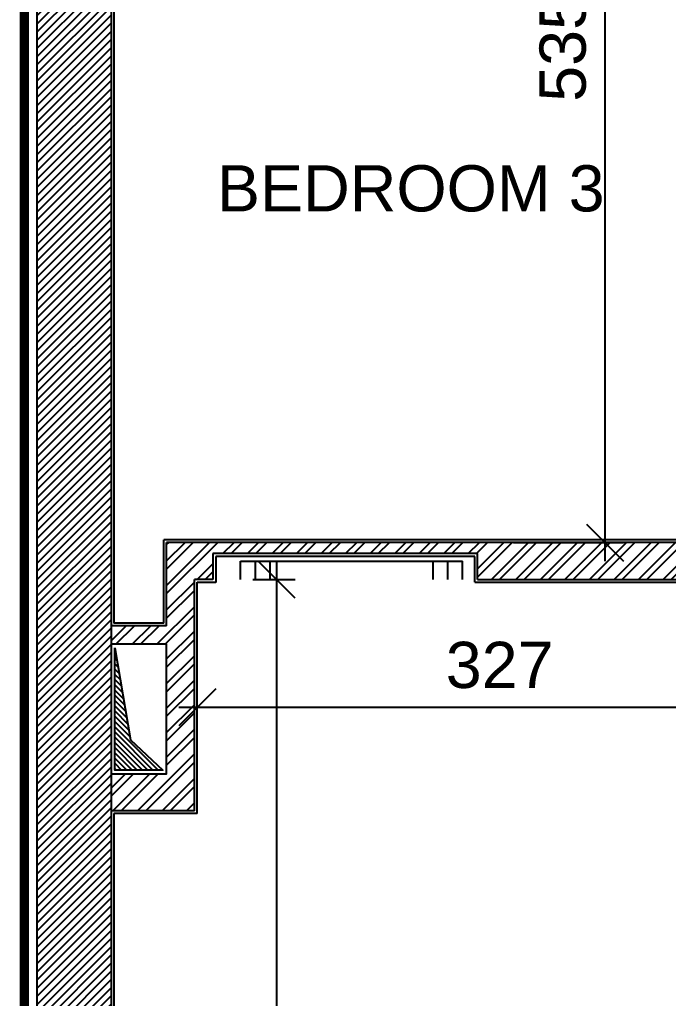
# Model space of a CAD drawing. Extents: x 0 to 47, y -4.1 to 58.5.
# Drawn here: x -0.02 to 3.49, y 10.58 to 15.88 of the extents above; entities that cross this region are included whole.
import ezdxf
from ezdxf.enums import TextEntityAlignment as Align

# ---------------------------------------------------------------- set-up
doc = ezdxf.new("R2010")
doc.units = 0
doc.header["$MEASUREMENT"] = 0
doc.header["$PDMODE"] = 35
doc.header["$PDSIZE"] = 0.3
doc.layers.get('0').update_dxf_attribs({"linetype": 'CONTINUOUS'})
doc.layers.get('DEFPOINTS').update_dxf_attribs({"linetype": 'CONTINUOUS'})
for name, color, linetype in [('04', 4, 'CONTINUOUS'), ('A-AREAS', 6, 'CONTINUOUS'), ('a-dim', 3, 'CONTINUOUS'), ('A-HATCH-CONC', 8, 'CONTINUOUS'), ('A-HATCH-WALL', 8, 'CONTINUOUS'), ('A-NOMENCLATURE', 3, 'CONTINUOUS'), ('A-PLASTER', 8, 'CONTINUOUS'), ('a-revetement', 1, 'CONTINUOUS'), ('a-shaft', 251, 'CONTINUOUS'), ('A-WALL', 4, 'CONTINUOUS'), ('areaexe', 2, 'CONTINUOUS'), ('Parcelle$0$N-PLOT', 5, 'CONTINUOUS'), ('S-2ND-3RD-4-5-6TH$0$A-SHAFT 2-3-4-5-6', 8, 'CONTINUOUS'), ('S-2ND-3RD-4-5-6TH$0$A-STR 2-3-4-5-6', 2, 'CONTINUOUS')]:
    doc.layers.add(name, color=color, linetype=linetype)
doc.styles.add('A100-STEXT', font='Arial Regular.ttf', dxfattribs={"height": 0.25})
doc.dimstyles.new('A100-DIM', dxfattribs={"dimtxt": 0.25, "dimasz": 0.2, "dimexe": 0.1, "dimexo": 0.3, "dimgap": 0.1, "dimtad": 1, "dimlfac": 100, "dimrnd": 0.5, "dimdsep": 46, "dimtxsty": 'A100-STEXT', "dimblk1": 'OBLIQUE', "dimblk2": 'OBLIQUE', "dimsah": 1, "dimcen": -0.05, "dimdle": 0.1, "dimclrd": 15, "dimclre": 15, "dimclrt": 256, "dimadec": 0, "dimazin": 0, "dimtfac": 0.28, "dimtix": 1, "dimtmove": 2, "dimatfit": 3, "dimldrblk": 'OBLIQUE', "dimfxl": 1, "dimtolj": 1, "dimarcsym": 0})

# ---------------------------------------------------------------- blocks, each defined once
blk = doc.blocks.new('_OBLIQUE')
at = {"color": 0, "linetype": 'ByBlock'}
blk.add_line((-0.5, -0.5), (0.5, 0.5), dxfattribs=at)
blk = doc.blocks.new('*D177')
at = {"layer": 'a-dim', "color": 15, "lineweight": -2, "transparency": 16777216}
for p, q in [((3.1482, 12.95), (3.1482, 18.5)), ((2.6534, 18.4), (3.2482, 18.4)), ((2.6534, 13.05), (3.2482, 13.05))]:
    blk.add_line(p, q, dxfattribs=at)
at = {"layer": 'DEFPOINTS', "color": 0, "transparency": 16777216}
for p in [(2.3534, 18.4), (3.1482, 18.4), (2.3534, 13.05)]:
    blk.add_point(p, dxfattribs=at)
at = {"layer": 'a-dim', "color": 15, "lineweight": -2, "transparency": 16777216, "xscale": 0.2, "yscale": 0.2, "zscale": 0.2}
for p, rotation in [((3.1482, 18.4), 90), ((3.1482, 13.05), 270)]:
    blk.add_blockref('_OBLIQUE', p, dxfattribs=dict(at, rotation=rotation))
at = {"layer": 'a-dim', "transparency": 16777216, "insert": (2.9205, 15.725), "char_height": 0.25, "attachment_point": 5, "rotation": 90, "style": 'A100-STEXT'}
blk.add_mtext('\\A1;535', dxfattribs=at)
blk = doc.blocks.new('*D249')
at = {"layer": 'a-dim', "color": 15, "lineweight": -2, "transparency": 16777216}
for p, q in [((4.3134, 12.159), (0.8434, 12.159)), ((0.9434, 12.045), (0.9434, 12.059)), ((4.2134, 12.045), (4.2134, 12.059))]:
    blk.add_line(p, q, dxfattribs=at)
at = {"layer": 'DEFPOINTS', "color": 0, "transparency": 16777216}
for p in [(0.9434, 12.345), (4.2134, 12.345), (0.9434, 12.159)]:
    blk.add_point(p, dxfattribs=at)
at = {"layer": 'a-dim', "color": 15, "lineweight": -2, "transparency": 16777216, "xscale": 0.2, "yscale": 0.2, "zscale": 0.2, "rotation": 180}
blk.add_blockref('_OBLIQUE', (0.9434, 12.159), dxfattribs=at)
at = {"layer": 'a-dim', "color": 15, "lineweight": -2, "transparency": 16777216, "xscale": 0.2, "yscale": 0.2, "zscale": 0.2}
blk.add_blockref('_OBLIQUE', (4.2134, 12.159), dxfattribs=at)
at = {"layer": 'a-dim', "transparency": 16777216, "insert": (2.5784, 12.3867), "char_height": 0.25, "attachment_point": 5, "style": 'A100-STEXT'}
blk.add_mtext('\\A1;327', dxfattribs=at)
blk = doc.blocks.new('*D251')
at = {"layer": 'a-dim', "color": 15, "lineweight": -2, "transparency": 16777216}
for p, q in [((1.3727, 12.95), (1.3727, 3.785)), ((1.2434, 12.85), (1.4727, 12.85)), ((1.2434, 3.885), (1.4727, 3.885))]:
    blk.add_line(p, q, dxfattribs=at)
at = {"layer": 'DEFPOINTS', "color": 0, "transparency": 16777216}
for p in [(0.9434, 12.85), (0.9434, 3.885), (1.3727, 3.885)]:
    blk.add_point(p, dxfattribs=at)
at = {"layer": 'a-dim', "color": 15, "lineweight": -2, "transparency": 16777216, "xscale": 0.2, "yscale": 0.2, "zscale": 0.2}
for p, rotation in [((1.3727, 12.85), 90), ((1.3727, 3.885), 270)]:
    blk.add_blockref('_OBLIQUE', p, dxfattribs=dict(at, rotation=rotation))
at = {"layer": 'a-dim', "transparency": 16777216, "insert": (1.145, 8.3675), "char_height": 0.25, "attachment_point": 5, "rotation": 90, "style": 'A100-STEXT'}
blk.add_mtext('\\A1;896.5', dxfattribs=at)

msp = doc.modelspace()

# ---------------------------------------------------------------- hatches: boundary and pattern name
at = {"layer": 'A-HATCH-CONC'}
h = msp.add_hatch(dxfattribs=at)
h.set_pattern_fill('ANSI31', color=256, scale=0.25, style=0)
h.paths.add_polyline_path([(4.22837, 3.87), (4.22837, 5.8), (3.92837, 5.8), (3.92837, 4.13187), (2.00801, 3.87), (0.47837, 3.87), (0.47837, 19.98), (0.07837, 19.98), (0.07837, 3.57), (2.02837, 3.57)])
at = {"layer": 'A-HATCH-WALL'}
h = msp.add_hatch(dxfattribs=at)
h.set_pattern_fill('ANSI32', color=256, scale=0.25, style=0)
h.set_pattern_definition([(45, (-45.46394, -15.12777), (-0.06629126, 0.06629126), []), (45, (-45.41974, -15.12777), (-0.06629126, 0.06629126), [])])
h.paths.add_polyline_path([(0.77837, 13.05), (0.77837, 12.6), (0.47837, 12.6), (0.47837, 12.5), (0.77837, 12.5), (0.77837, 11.8), (0.47837, 11.8), (0.47837, 11.6), (0.92837, 11.6), (0.92837, 12.6), (0.92837, 12.85), (1.02837, 12.85), (1.02837, 12.99), (2.45837, 12.99), (2.45837, 12.85), (3.92837, 12.85), (3.92837, 13.05)])
at = {"layer": 'a-shaft'}
h = msp.add_hatch(dxfattribs=at)
h.set_pattern_fill('_USER,_O', color=256, scale=0.02, angle=315, pattern_type=0)
h.set_pattern_definition([(315, (-338376.396732, -23743.371716), (0.0141421356237, 0.0141421356237), [])])
h.paths.add_polyline_path([(0.58365, 11.98401), (0.49837, 12.48), (0.49837, 11.82), (0.75837, 11.82)])

# ---------------------------------------------------------------- linework, layer by layer
at = {"layer": '04', "color": 11}
for p, q in [((1.17837, 12.95), (2.37837, 12.95)), ((1.17837, 12.85), (1.17837, 12.95)), ((1.25837, 12.85), (1.25837, 12.95)), ((1.33837, 12.85), (1.33837, 12.95)), ((2.21837, 12.85), (2.21837, 12.95)), ((2.29837, 12.85), (2.29837, 12.95)), ((2.37837, 12.85), (2.37837, 12.95))]:
    msp.add_line(p, q, dxfattribs=at)
at = {"layer": 'A-AREAS'}
msp.add_lwpolyline([(11.50837, 20.75), (3.85837, 20.75), (3.85837, 18.67), (0.54837, 18.67), (0.54837, 20.05), (0.00837, 20.05), (0.00837, 3.5)], dxfattribs=at)
at = {"layer": 'A-PLASTER'}
for p, q in [((0.49337, 18.4), (0.49337, 12.615)), ((0.76337, 12.615), (0.76337, 13.065)), ((3.91337, 13.065), (0.76337, 13.065)), ((2.44337, 12.975), (1.04337, 12.975)), ((1.04337, 12.975), (1.04337, 12.83417)), ((2.44337, 12.835), (2.44337, 12.975)), ((0.94337, 11.585), (0.94337, 12.835)), ((1.04337, 12.83417), (0.94337, 12.83417)), ((2.44337, 12.835), (3.92837, 12.835)), ((0.76337, 12.615), (0.49337, 12.615)), ((0.94337, 11.585), (0.49337, 11.585)), ((0.49337, 11.585), (0.49337, 3.885))]:
    msp.add_line(p, q, dxfattribs=at)
at = {"layer": 'a-revetement'}
msp.add_line((0.00837, 3.5), (0.00837, 20.05), dxfattribs=at)
at = {"layer": 'a-shaft'}
msp.add_lwpolyline([(0.49837, 12.48), (0.58365, 11.98401), (0.75837, 11.82), (0.49837, 11.82), (0.49837, 12.48)], dxfattribs=at)
at = {"layer": 'A-WALL'}
for p, q in [((0.77837, 12.6), (0.77837, 13.05)), ((3.92837, 13.05), (0.77837, 13.05)), ((2.45837, 12.99), (1.02837, 12.99)), ((1.02837, 12.99), (1.02837, 12.85)), ((2.45837, 12.85), (2.45837, 12.99)), ((0.92837, 12.6), (0.92837, 12.85)), ((1.02837, 12.85), (0.92837, 12.85)), ((2.45837, 12.85), (3.92837, 12.85)), ((0.77837, 12.6), (0.47837, 12.6)), ((0.92837, 11.6), (0.92837, 12.6)), ((0.92837, 11.6), (0.47837, 11.6))]:
    msp.add_line(p, q, dxfattribs=at)
msp.add_lwpolyline([(0.47837, 11.8), (0.77837, 11.8), (0.77837, 12.5), (0.47837, 12.5)], close=True, dxfattribs=at)
at = {"layer": 'areaexe', "const_width": 0.05}
msp.add_lwpolyline([(15.84837, 22.5962), (11.50837, 22.5962), (11.50837, 20.75), (3.85837, 20.75), (3.85837, 18.67), (0.54837, 18.67), (0.54837, 20.05), (0.00837, 20.05), (0.00837, 3.5), (2.03312, 3.5), (4.29837, 3.8089), (4.29837, 5.43), (11.50837, 5.43), (11.50837, 3.5), (15.84837, 3.5)], dxfattribs=at)
at = {"layer": 'Parcelle$0$N-PLOT'}
msp.add_lwpolyline([(0, 0), (38.90837, 0, 0.4142136), (41.90837, 3), (41.90837, 55.45463, 0.4229554), (38.81912, 58.4533), (0, 57.29794)], format="xyb", close=True, dxfattribs=at)
at = {"layer": 'S-2ND-3RD-4-5-6TH$0$A-SHAFT 2-3-4-5-6'}
msp.add_lwpolyline([(0.47837, 11.8), (0.77837, 11.8), (0.77837, 12.5), (0.47837, 12.5)], close=True, dxfattribs=at)
at = {"layer": 'S-2ND-3RD-4-5-6TH$0$A-STR 2-3-4-5-6'}
for p, q in [((0.07837, 3.57), (0.07837, 19.98)), ((0.47837, 19.98), (0.47837, 3.87))]:
    msp.add_line(p, q, dxfattribs=at)

# ---------------------------------------------------------------- texts
at = {"layer": 'A-NOMENCLATURE', "style": 'A100-STEXT'}
msp.add_text('BEDROOM 3', height=0.25, dxfattribs=at).set_placement((2.09778, 14.96569), align=Align.MIDDLE)

# ---------------------------------------------------------------- dimensions: what is measured, and where the dimension line sits
at = {"layer": 'a-dim'}
for p1, p2, distance, picture, middle in [((2.35337, 13.05), (2.35337, 18.4), -0.79483, '*D177', (2.92047, 15.725)), ((0.94337, 12.85), (0.94337, 3.885), 0.42929, '*D251', (1.14502, 8.3675)), ((4.21337, 12.345), (0.94337, 12.345), 0.18602, '*D249', (2.57837, 12.38671))]:
    dim = msp.add_aligned_dim(p1=p1, p2=p2, distance=distance, dimstyle='A100-DIM', dxfattribs=at)
    dim.commit()
    dim.dimension.update_dxf_attribs({"geometry": picture, "text_midpoint": middle})

doc.saveas('drawing.dxf')
